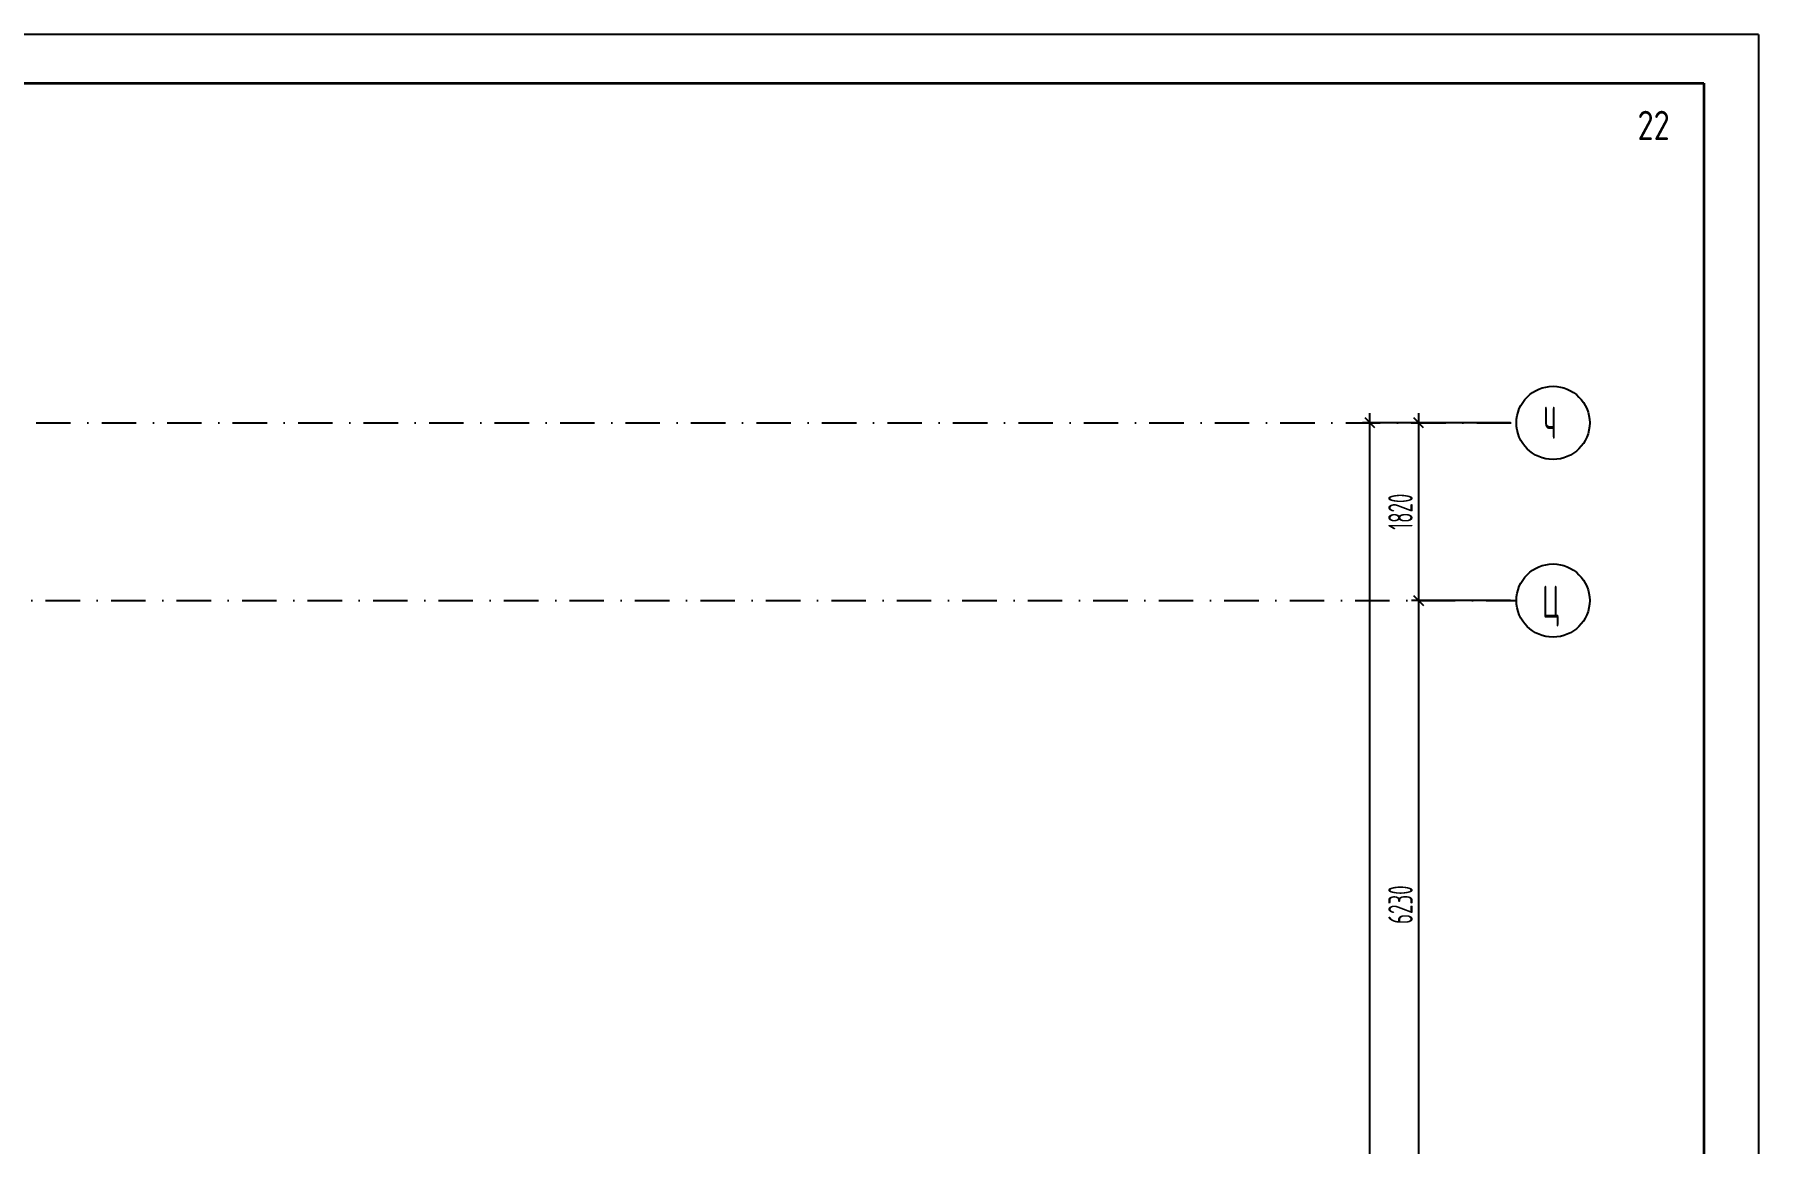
# Model space of a CAD drawing. Extents: x -1560602 to 321118, y -2308202 to -430103.
# Drawn here: x -1494092 to -1476440, y -2164298 to -2152937 of the extents above; entities that cross this region are included whole.
import ezdxf
from ezdxf.enums import TextEntityAlignment as Align

# ---------------------------------------------------------------- set-up
doc = ezdxf.new("R2010")
doc.units = 0
doc.header["$MEASUREMENT"] = 0
doc.header["$PDSIZE"] = -5
doc.linetypes.add('Dot & Dashed', pattern=[670.277762, 352.777767, -176.388884, 0, -141.111112])
doc.linetypes.add('Штрихпунктирная', pattern=[0.670278, 0.352778, -0.176389, 0, -0.141111])
doc.layers.get('0').update_dxf_attribs({"color": 255, "linetype": 'CONTINUOUS'})
doc.layers.get('Defpoints').update_dxf_attribs({"linetype": 'CONTINUOUS'})
for name, color, linetype in [('ALL', 255, 'CONTINUOUS'), ('Оси', 253, 'Dot & Dashed'), ('отделка', 240, 'CONTINUOUS')]:
    doc.layers.add(name, color=color, linetype=linetype)
doc.styles.add('GOST 2.304', font='CS_Gost2304.shx', dxfattribs={"width": 0.7})
doc.styles.get("Standard").update_dxf_attribs({"font": 'spds.shx', "width": 0.7, "height": 250})
doc.dimstyles.new('SPDS', dxfattribs={"dimscale": 100, "dimtxt": 2.5, "dimasz": 1, "dimexe": 0.75, "dimexo": 0.625, "dimtad": 1, "dimdec": 0, "dimtxsty": 'GOST 2.304', "dimblk": 'OBLIQUE', "dimcen": 2.5, "dimdle": 1, "dimadec": 0, "dimazin": 2, "dimtfac": 0.75, "dimtdec": 0, "dimtmove": 0, "dimatfit": 0, "dimfxl": 1, "dimtolj": 1, "dimarcsym": 1})

# ---------------------------------------------------------------- blocks, each defined once
blk = doc.blocks.new('ARROWHEAD_6')
at = {"color": 0, "linetype": 'Continuous', "lineweight": 0}
for p, q in [((0, 0), (-1, 0)), ((-0.5, -0.5), (0.5, 0.5))]:
    blk.add_line(p, q, dxfattribs=at)
blk = doc.blocks.new('_Oblique')
at = {"color": 0, "linetype": 'ByBlock', "lineweight": -2}
blk.add_line((-0.5, -0.5), (0.5, 0.5), dxfattribs=at)
blk = doc.blocks.new('*D317')
at = {"layer": 'Defpoints', "color": 0, "transparency": 16777216}
for p in [(-1479919, -2158736), (-1478919, -2158736), (-1478919, -2164966)]:
    blk.add_point(p, dxfattribs=at)
at = {"layer": 'отделка', "color": 0, "lineweight": -2, "transparency": 16777216}
for p, q in [((-1478981, -2158736), (-1479994, -2158736)), ((-1479919, -2165066), (-1479919, -2158636)), ((-1478981, -2164966), (-1479994, -2164966))]:
    blk.add_line(p, q, dxfattribs=at)
at = {"layer": 'отделка', "color": 0, "lineweight": -2, "transparency": 16777216, "xscale": 100, "yscale": 100, "zscale": 100}
for p, rotation in [((-1479919, -2158736), 90), ((-1479919, -2164966), 270)]:
    blk.add_blockref('_Oblique', p, dxfattribs=dict(at, rotation=rotation))
at = {"layer": 'отделка', "color": 0, "transparency": 16777216, "insert": (-1480106, -2161851), "char_height": 250, "attachment_point": 5, "rotation": 90, "style": 'GOST 2.304'}
blk.add_mtext('\\A1;6230', dxfattribs=at)
blk = doc.blocks.new('*D318')
at = {"layer": 'Defpoints', "color": 0, "transparency": 16777216}
for p in [(-1479919, -2156916), (-1478919, -2156916), (-1478919, -2158736)]:
    blk.add_point(p, dxfattribs=at)
at = {"layer": 'отделка', "color": 0, "lineweight": -2, "transparency": 16777216}
for p, q in [((-1479919, -2158836), (-1479919, -2156816)), ((-1478981, -2156916), (-1479994, -2156916)), ((-1478981, -2158736), (-1479994, -2158736))]:
    blk.add_line(p, q, dxfattribs=at)
at = {"layer": 'отделка', "color": 0, "lineweight": -2, "transparency": 16777216, "xscale": 100, "yscale": 100, "zscale": 100}
for p, rotation in [((-1479919, -2156916), 90), ((-1479919, -2158736), 270)]:
    blk.add_blockref('_Oblique', p, dxfattribs=dict(at, rotation=rotation))
at = {"layer": 'отделка', "color": 0, "transparency": 16777216, "insert": (-1480106, -2157826), "char_height": 250, "attachment_point": 5, "rotation": 90, "style": 'GOST 2.304'}
blk.add_mtext('\\A1;1820', dxfattribs=at)
blk = doc.blocks.new('*D321')
at = {"layer": 'Defpoints', "color": 0, "transparency": 16777216}
for p in [(-1480419, -2156916), (-1479919, -2156916), (-1478919, -2208376)]:
    blk.add_point(p, dxfattribs=at)
at = {"layer": 'отделка', "color": 0, "lineweight": -2, "transparency": 16777216}
for p, q in [((-1480419, -2208476), (-1480419, -2156816)), ((-1479981, -2156916), (-1480494, -2156916)), ((-1478981, -2208376), (-1480494, -2208376))]:
    blk.add_line(p, q, dxfattribs=at)
at = {"layer": 'отделка', "color": 0, "lineweight": -2, "transparency": 16777216, "xscale": 100, "yscale": 100, "zscale": 100}
for p, rotation in [((-1480419, -2156916), 90), ((-1480419, -2208376), 270)]:
    blk.add_blockref('_Oblique', p, dxfattribs=dict(at, rotation=rotation))
at = {"layer": 'отделка', "color": 0, "transparency": 16777216, "insert": (-1480606, -2182646), "char_height": 250, "attachment_point": 5, "rotation": 90, "style": 'GOST 2.304'}
blk.add_mtext('\\A1;51460', dxfattribs=at)

msp = doc.modelspace()

# ---------------------------------------------------------------- linework, layer by layer
at = {"color": 0, "lineweight": 35, "ltscale": 100}
for p, q in [((-1558501.6, -2153437.3), (-1477001.6, -2153437.3)), ((-1477001.6, -2153437.3), (-1477001.6, -2226064.3))]:
    msp.add_line(p, q, dxfattribs=at)
at = {"layer": 'Defpoints', "color": 0, "linetype": 'Continuous', "ltscale": 100}
for q in [(-1560601.6, -2152937.3), (-1476440.2, -2226595.6)]:
    msp.add_line((-1476440.2, -2152937.3), q, dxfattribs=at)
at = {"layer": 'Оси', "color": 0, "linetype": 'Штрихпунктирная', "lineweight": -3, "ltscale": 1000}
for p, q in [((-1556419, -2156916.2), (-1478918.7, -2156916.2)), ((-1505373.6, -2158736.2), (-1478918.7, -2158736.2))]:
    msp.add_line(p, q, dxfattribs=at)
at = {"layer": 'Оси', "color": 0, "linetype": 'Continuous', "ltscale": 100}
for centre in [(-1478543.7, -2156916.2), (-1478543.7, -2158736.2)]:
    msp.add_circle(centre, 375, dxfattribs=at)

# ---------------------------------------------------------------- block references
at = {"layer": 'Оси', "color": 0, "xscale": 0.1425, "yscale": 0.1425, "zscale": 0.1425, "rotation": 90}
msp.add_blockref('ARROWHEAD_6', (-1479293.7, -2156916.2), dxfattribs=at)

# ---------------------------------------------------------------- texts
at = {"layer": 'ALL', "color": 0, "ltscale": 3}
msp.add_text('22', height=300, dxfattribs=at).set_placement((-1477514.2, -2153869, 0), align=Align.MIDDLE_CENTER)
at = {"layer": 'Оси', "color": 0, "linetype": 'Continuous', "width": 0.7}
for s, p in [('Ч', (-1478641.9, -2157079.4)), ('Ц', (-1478653.5, -2158912.7))]:
    msp.add_text(s, height=330, dxfattribs=at).set_placement(p)

# ---------------------------------------------------------------- dimensions: what is measured, and where the dimension line sits
at = {"layer": 'отделка', "color": 0}
for base, p1, p2, picture, middle in [((-1480418.7, -2156916.2), (-1478918.7, -2208376.2), (-1479918.7, -2156916.2), '*D321', (-1480606.2, -2182646.2)), ((-1479918.7, -2156916.2), (-1478918.7, -2158736.3), (-1478918.7, -2156916.2), '*D318', (-1480106.2, -2157826.2)), ((-1479918.7, -2158736.3), (-1478918.7, -2164966.2), (-1478918.7, -2158736.3), '*D317', (-1480106.2, -2161851.2))]:
    dim = msp.add_linear_dim(base=base, p1=p1, p2=p2, angle=90, dimstyle='SPDS', override={"dimscale": 100, "dimlfac": 1, "dimtxsty": 'GOST 2.304', "dimtolj": 1}, dxfattribs=at)
    dim.commit()
    dim.dimension.update_dxf_attribs({"geometry": picture, "text_midpoint": middle})

doc.saveas('drawing.dxf')
